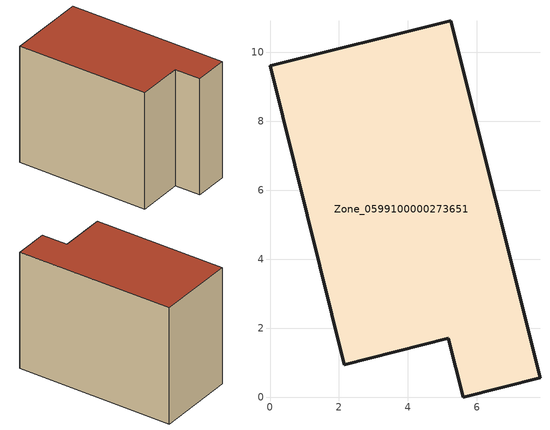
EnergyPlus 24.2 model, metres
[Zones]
Zone_0599100000273651
 floor ground (C_G): 5.17,1.71 2.15,0.95 0,9.61 5.24,10.92 7.83,0.56 5.6,0 z0
 wall outside (C_F): 5.24,10.92 0,9.61 2.15,0.95 5.17,1.71 5.6,0 7.83,0.56 5.24,10.92 z0:8.03
 roof outside (C_R): 5.6,0 7.83,0.56 5.24,10.92 0,9.61 2.15,0.95 5.17,1.71 z8.03
[BUILDING]
Pand.0599100000273651: North Axis=0; Terrain=City; Loads Convergence Tolerance Value=0.04; Temperature Convergence Tolerance Value=0.4; Solar Distribution=FullExterior; Maximum Number of Warmup Days=25; Minimum Number of Warmup Days=1
[Site:Location]
Rotterdam.The.Hague.AP_ZH_NLD Design_Conditions: Latitude=51.96; Longitude=4.45; Time Zone=1; Elevation=-4.5
[SITE:GROUNDTEMPERATURE:BUILDINGSURFACE]
18, 18, 18, 18, 18, 18, 18, 18, 18, 18, 18, 18
[MATERIAL] Thermal Absorptance=0.9; Solar Absorptance=0.7; Visible Absorptance=0.7
Name | Roughness | Thickness | Conductivity | Density | Specific Heat
G.TI.1975-1991 | MediumSmooth | 0.15 | 0.288461 | 540 | 1210
F.TI.1975-1991 | Rough | 0.3 | 0.230769 | 1920 | 840
R.TI.1975-1991 | MediumRough | 0.2 | 0.153846 | 1500 | 1000
[CONSTRUCTION]
C_G: G.TI.1975-1991
C_F: F.TI.1975-1991
C_R: R.TI.1975-1991
[ZONE]
Zone_0599100000273651: Type=1; Multiplier=1; Ceiling Height=Autocalculate; Volume=Autocalculate; Floor Area=autocalculate; Part of Total Floor Area=Yes
[ZONEINFILTRATION:DESIGNFLOWRATE]
Infil_Zone_0599100000273651: Zone or ZoneList or Space or SpaceList=Zone_0599100000273651; Schedule=AlwaysOn; Design Flow Rate Calculation Method=Flow/Area; Flow Rate per Floor Area=0.003; Constant Term Coefficient=1; Temperature Term Coefficient=0; Velocity Term Coefficient=0; Velocity Squared Term Coefficient=0
[HVACTEMPLATE:ZONE:IDEALLOADSAIRSYSTEM]
Zone_0599100000273651: Maximum Heating Supply Air Temperature=50; Minimum Cooling Supply Air Temperature=13; Maximum Heating Supply Air Humidity Ratio=0.0156; Minimum Cooling Supply Air Humidity Ratio=0.0077; Heating Limit=NoLimit; Cooling Limit=NoLimit; Dehumidification Control Type=ConstantSensibleHeatRatio; Cooling Sensible Heat Ratio=0.7; Dehumidification Setpoint=60; Humidification Control Type=None; Humidification Setpoint=30; Outdoor Air Method=None; Outdoor Air Flow Rate per Person=0.00944; Outdoor Air Flow Rate per Zone Floor Area=0; Outdoor Air Flow Rate per Zone=0; Demand Controlled Ventilation Type=None; Outdoor Air Economizer Type=NoEconomizer; Heat Recovery Type=None; Sensible Heat Recovery Effectiveness=0.7; Latent Heat Recovery Effectiveness=0.65
[ZONECONTROL:THERMOSTAT]
ThermostatControl_Zone_0599100000273651: Zone or ZoneList=Zone_0599100000273651; Control Type Schedule=DualSetpointControlType; Control 1=Thermostat_Zone_0599100000273651; Temperature Difference Between Cutout And Setpoint=0
[THERMOSTATSETPOINT:DUALSETPOINT]
Thermostat_Zone_0599100000273651: Heating Setpoint Temperature Schedule=HeatingSetpoint_Zone_0599100000273651; Cooling Setpoint Temperature Schedule=CoolingSetpoint_Zone_0599100000273651
[SCHEDULE:COMPACT]
HeatingSetpoint_Zone_0599100000273651: Through: 12/31, For: AllDays, Until: 24:00, 21
CoolingSetpoint_Zone_0599100000273651: Through: 12/31, For: AllDays, Until: 24:00, 24
DualSetpointControlType: Through: 12/31, For: AllDays, Until: 24:00, 4
AlwaysOn: Through: 12/31, For: AllDays, Until: 24:00, 1
